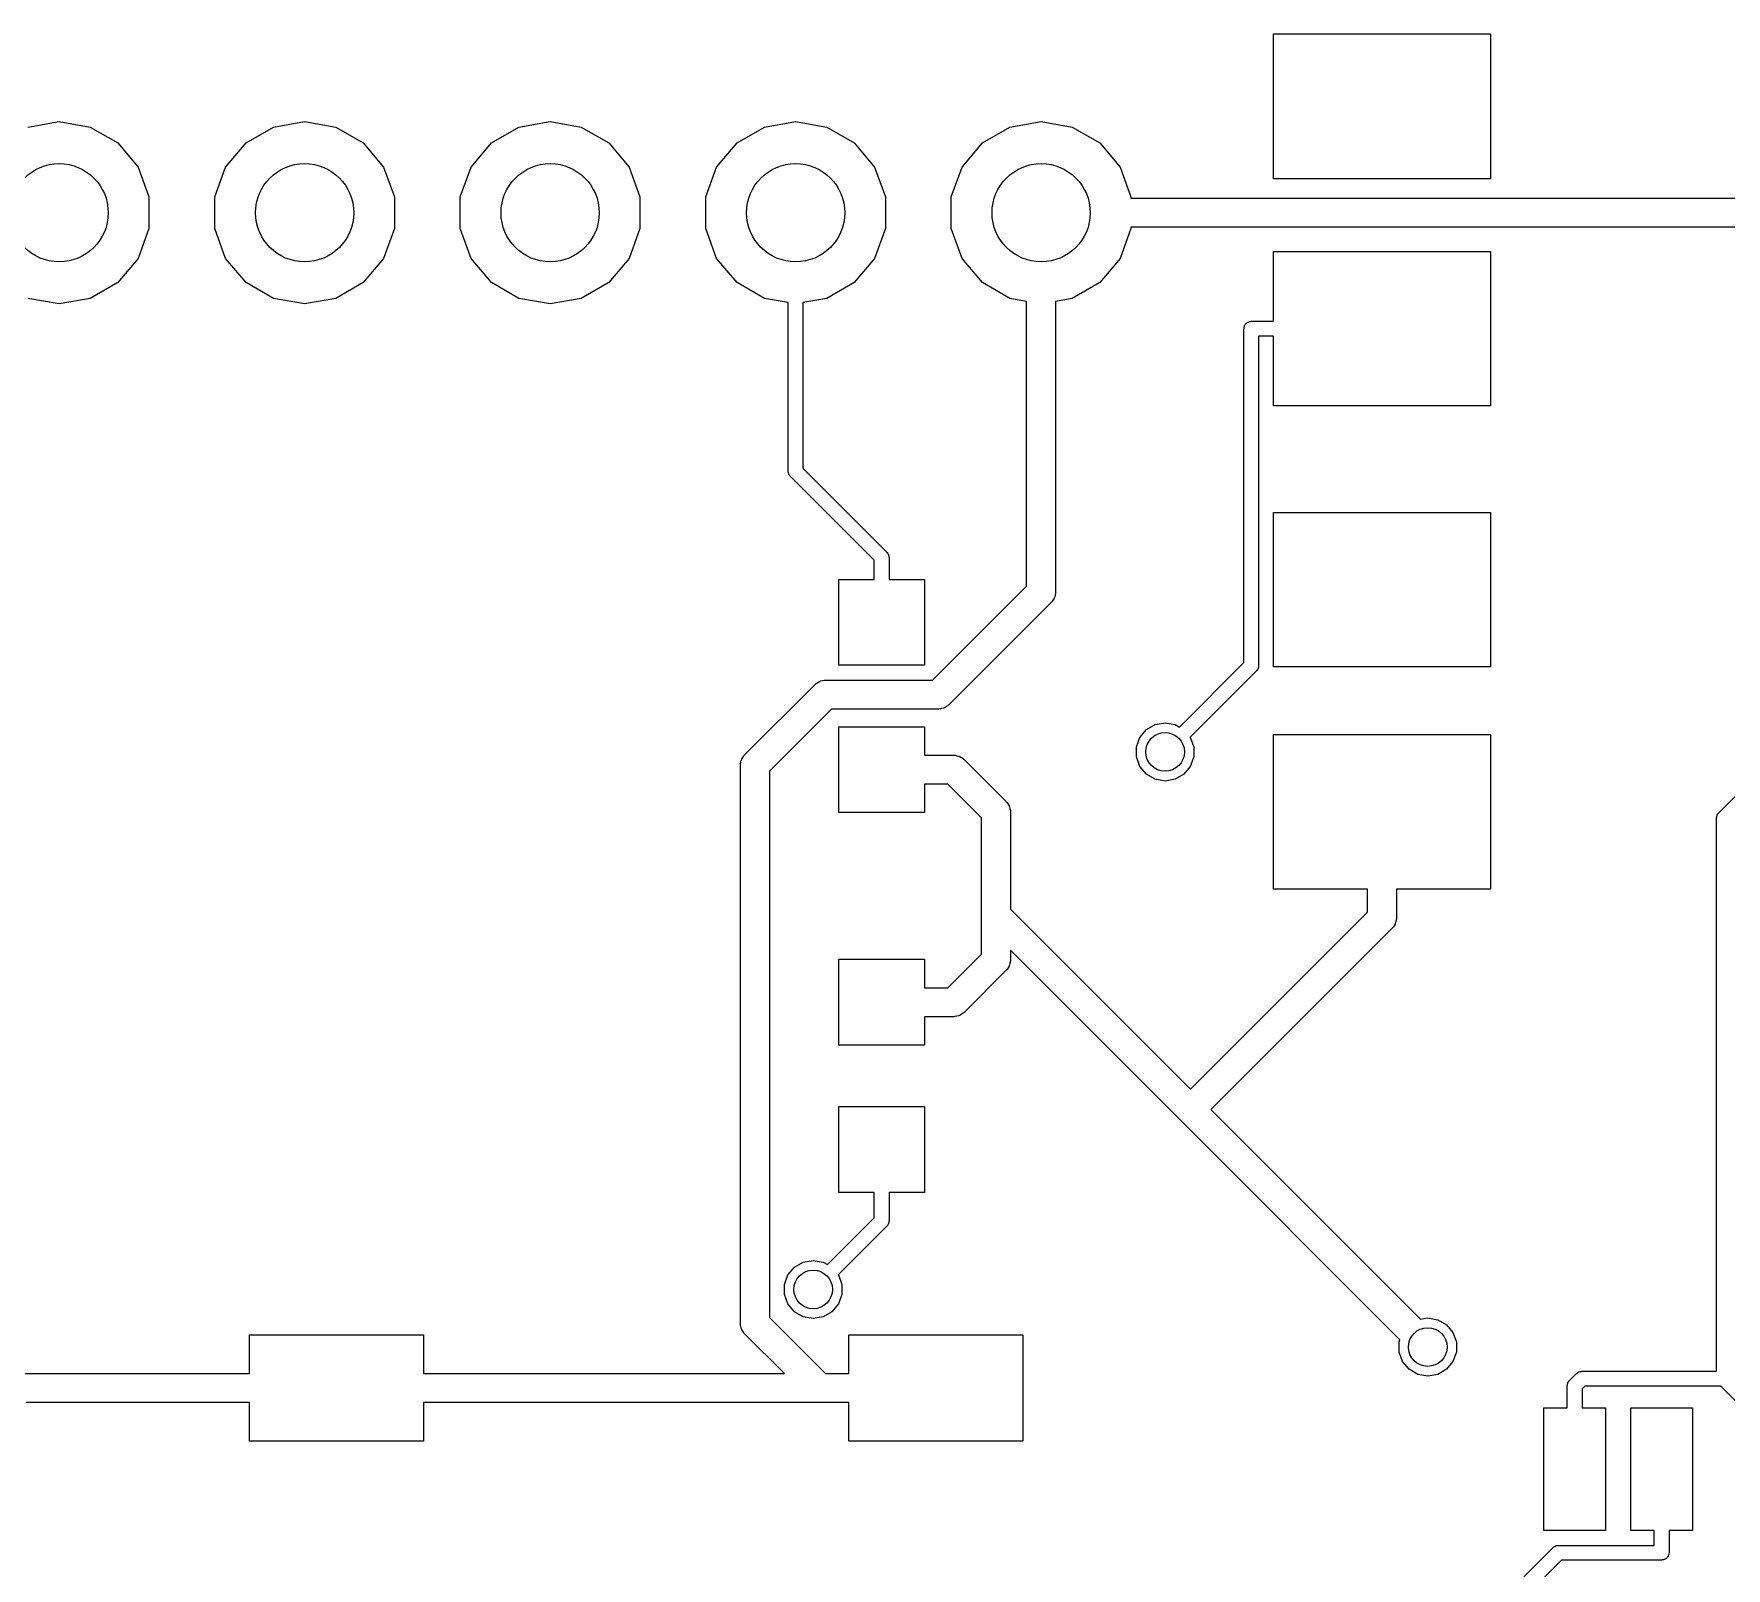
# Model space of a CAD drawing. Extents: x 0 to 100, y -163 to 0.
# Drawn here: x 35.68 to 53.19, y -16.52 to -0.65 of the extents above; entities that cross this region are included whole.
import ezdxf

# ---------------------------------------------------------------- set-up
doc = ezdxf.new("R2010")
doc.units = 0
doc.header["$MEASUREMENT"] = 0
doc.layers.add('BLACK', color=7, linetype='CONTINUOUS')

msp = doc.modelspace()

# ---------------------------------------------------------------- linework, layer by layer
at = {"layer": 'Black'}
for p, q in [((48.5029, -2.14744), (48.5029, -0.64884)), ((48.5029, -0.64884), (50.7508, -0.64884)), ((50.7508, -0.64884), (50.7508, -2.14744)), ((35.6173, -1.6135), (35.94, -1.55661)), ((35.94, -1.55661), (36.2627, -1.6135)), ((38.1573, -1.6135), (38.48, -1.55661)), ((38.48, -1.55661), (38.8027, -1.6135)), ((40.6973, -1.6135), (41.02, -1.55661)), ((41.02, -1.55661), (41.3427, -1.6135)), ((43.2373, -1.6135), (43.56, -1.55661)), ((43.56, -1.55661), (43.8827, -1.6135)), ((45.7773, -1.6135), (46.1, -1.55661)), ((46.1, -1.55661), (46.4227, -1.6135)), ((36.2627, -1.6135), (36.5464, -1.77732)), ((37.8736, -1.77732), (38.1573, -1.6135)), ((38.8027, -1.6135), (39.0864, -1.77732)), ((40.4136, -1.77732), (40.6973, -1.6135)), ((41.3427, -1.6135), (41.6264, -1.77732)), ((42.9536, -1.77732), (43.2373, -1.6135)), ((43.8827, -1.6135), (44.1664, -1.77732)), ((45.4936, -1.77732), (45.7773, -1.6135)), ((46.4227, -1.6135), (46.7064, -1.77732)), ((36.5464, -1.77732), (36.757, -2.02831)), ((37.663, -2.02831), (37.8736, -1.77732)), ((39.0864, -1.77732), (39.297, -2.02831)), ((40.203, -2.02831), (40.4136, -1.77732)), ((41.6264, -1.77732), (41.837, -2.02831)), ((42.743, -2.02831), (42.9536, -1.77732)), ((44.1664, -1.77732), (44.377, -2.02831)), ((45.283, -2.02831), (45.4936, -1.77732)), ((46.7064, -1.77732), (46.917, -2.02831)), ((36.757, -2.02831), (36.8691, -2.33618)), ((37.5509, -2.33618), (37.663, -2.02831)), ((39.297, -2.02831), (39.4091, -2.33618)), ((40.0909, -2.33618), (40.203, -2.02831)), ((41.837, -2.02831), (41.9491, -2.33618)), ((42.6309, -2.33618), (42.743, -2.02831)), ((44.377, -2.02831), (44.4891, -2.33618)), ((45.1709, -2.33618), (45.283, -2.02831)), ((46.917, -2.02831), (47.0291, -2.33618)), ((50.7508, -2.14744), (48.5029, -2.14744)), ((36.8691, -2.33618), (36.8691, -2.66382)), ((37.5509, -2.66382), (37.5509, -2.33618)), ((39.4091, -2.33618), (39.4091, -2.66382)), ((40.0909, -2.66382), (40.0909, -2.33618)), ((41.9491, -2.33618), (41.9491, -2.66382)), ((42.6309, -2.66382), (42.6309, -2.33618)), ((44.4891, -2.33618), (44.4891, -2.66382)), ((45.1709, -2.66382), (45.1709, -2.33618)), ((47.0291, -2.33618), (47.0291, -2.35)), ((47.0291, -2.35), (54.7832, -2.35)), ((36.8691, -2.66382), (36.757, -2.97169)), ((37.663, -2.97169), (37.5509, -2.66382)), ((39.4091, -2.66382), (39.297, -2.97169)), ((40.203, -2.97169), (40.0909, -2.66382)), ((41.9491, -2.66382), (41.837, -2.97169)), ((42.743, -2.97169), (42.6309, -2.66382)), ((44.4891, -2.66382), (44.377, -2.97169)), ((45.283, -2.97169), (45.1709, -2.66382)), ((47.0291, -2.66382), (46.917, -2.97169)), ((54.8453, -2.65), (47.0291, -2.65)), ((47.0291, -2.65), (47.0291, -2.66382)), ((36.757, -2.97169), (36.5464, -3.22268)), ((37.8736, -3.22268), (37.663, -2.97169)), ((39.297, -2.97169), (39.0864, -3.22268)), ((40.4136, -3.22268), (40.203, -2.97169)), ((41.837, -2.97169), (41.6264, -3.22268)), ((42.9536, -3.22268), (42.743, -2.97169)), ((44.377, -2.97169), (44.1664, -3.22268)), ((45.4936, -3.22268), (45.283, -2.97169)), ((46.917, -2.97169), (46.7064, -3.22268)), ((48.5029, -3.6232), (48.5029, -2.90055)), ((48.5029, -2.90055), (50.7508, -2.90055)), ((50.7508, -2.90055), (50.7508, -4.49821)), ((36.5464, -3.22268), (36.2627, -3.3865)), ((38.1573, -3.3865), (37.8736, -3.22268)), ((39.0864, -3.22268), (38.8027, -3.3865)), ((40.6973, -3.3865), (40.4136, -3.22268)), ((41.6264, -3.22268), (41.3427, -3.3865)), ((43.2373, -3.3865), (42.9536, -3.22268)), ((44.1664, -3.22268), (43.8827, -3.3865)), ((45.7773, -3.3865), (45.4936, -3.22268)), ((46.7064, -3.22268), (46.4227, -3.3865)), ((35.94, -3.44339), (35.6173, -3.3865)), ((36.2627, -3.3865), (35.94, -3.44339)), ((38.48, -3.44339), (38.1573, -3.3865)), ((38.8027, -3.3865), (38.48, -3.44339)), ((41.02, -3.44339), (40.6973, -3.3865)), ((41.3427, -3.3865), (41.02, -3.44339)), ((43.4838, -3.42995), (43.2373, -3.3865)), ((43.4838, -5.1746), (43.4838, -3.42995)), ((43.8827, -3.3865), (43.6362, -3.42995)), ((43.6362, -3.42995), (43.6362, -5.14304)), ((45.95, -3.41694), (45.7773, -3.3865)), ((45.95, -6.36197), (45.95, -3.41694)), ((46.4227, -3.3865), (46.25, -3.41694)), ((46.25, -3.41694), (46.25, -6.4241)), ((48.2012, -3.67991), (48.2024, -3.67334)), ((48.2024, -3.67334), (48.2057, -3.66756)), ((48.2057, -3.66756), (48.208, -3.6613)), ((48.208, -3.6613), (48.2123, -3.65619)), ((48.2123, -3.65619), (48.2156, -3.65042)), ((48.2156, -3.65042), (48.2207, -3.64613)), ((48.2207, -3.64613), (48.225, -3.64103)), ((48.225, -3.64103), (48.2308, -3.63769)), ((48.2308, -3.63769), (48.2359, -3.63341)), ((48.2359, -3.63341), (48.2422, -3.63113)), ((48.2422, -3.63113), (48.2479, -3.62779)), ((48.2479, -3.62779), (48.2545, -3.62664)), ((48.2545, -3.62664), (48.2608, -3.62436)), ((48.2608, -3.62436), (48.2674, -3.62436)), ((48.2674, -3.62436), (48.274, -3.6232)), ((48.274, -3.6232), (48.5029, -3.6232)), ((48.1978, -3.6994), (48.199, -3.69283)), ((48.1978, -7.15494), (48.1978, -3.6994)), ((48.199, -3.68617), (48.2012, -3.67991)), ((48.199, -3.69283), (48.199, -3.68617)), ((48.5029, -3.7756), (48.3502, -3.7756)), ((48.3502, -3.7756), (48.3502, -7.1865)), ((48.5029, -4.49821), (48.5029, -3.7756)), ((50.7508, -4.49821), (48.5029, -4.49821)), ((43.4844, -5.1779), (43.4838, -5.1746)), ((43.4841, -5.18124), (43.4844, -5.1779)), ((43.4867, -5.19086), (43.4841, -5.18124)), ((43.4884, -5.20066), (43.4867, -5.19086)), ((43.4901, -5.20356), (43.4884, -5.20066)), ((43.4909, -5.2068), (43.4901, -5.20356)), ((43.4967, -5.21496), (43.4909, -5.2068)), ((43.5016, -5.22358), (43.4967, -5.21496)), ((43.5042, -5.22573), (43.5016, -5.22358)), ((43.5061, -5.22848), (43.5042, -5.22573)), ((44.3738, -6.09616), (43.5061, -5.22848)), ((43.6362, -5.14304), (44.5039, -6.01072)), ((48.5029, -7.19823), (48.5029, -5.60057)), ((48.5029, -5.60057), (50.7508, -5.60057)), ((50.7508, -5.60057), (50.7508, -7.19823)), ((44.3738, -6.2935), (44.3738, -6.09616)), ((44.5039, -6.01072), (44.5058, -6.01347)), ((44.5058, -6.01347), (44.5084, -6.01562)), ((44.5084, -6.01562), (44.5133, -6.02424)), ((44.5133, -6.02424), (44.5191, -6.0324)), ((44.5191, -6.0324), (44.5199, -6.03564)), ((44.5199, -6.03564), (44.5216, -6.03854)), ((44.5216, -6.03854), (44.5233, -6.04834)), ((44.5233, -6.04834), (44.5259, -6.05796)), ((44.5259, -6.05796), (44.5256, -6.0613)), ((44.5256, -6.0613), (44.5262, -6.0646)), ((44.5262, -6.0646), (44.5262, -6.2935)), ((44.0055, -7.1825), (44.0055, -6.2935)), ((44.0055, -6.2935), (44.3738, -6.2935)), ((44.5262, -6.2935), (44.8945, -6.2935)), ((44.8945, -6.2935), (44.8945, -7.1825)), ((44.9767, -7.3353), (45.95, -6.36197)), ((46.241, -6.4754), (46.2377, -6.48112)), ((46.2444, -6.4561), (46.241, -6.4754)), ((46.2494, -6.43717), (46.2444, -6.4561)), ((46.25, -6.4241), (46.2489, -6.4306)), ((46.2489, -6.4306), (46.2494, -6.43717)), ((46.2061, -6.53017), (45.1449, -7.59137)), ((46.2099, -6.52476), (46.2061, -6.53017)), ((46.2149, -6.52052), (46.2099, -6.52476)), ((46.2247, -6.50354), (46.2149, -6.52052)), ((46.2359, -6.48749), (46.2247, -6.50354)), ((46.2377, -6.48112), (46.2359, -6.48749)), ((53.1112, -8.70722), (55.2453, -6.57312)), ((47.5311, -7.82165), (48.1978, -7.15494)), ((43.7903, -7.36059), (43.8063, -7.34935)), ((43.8063, -7.34935), (43.8127, -7.34765)), ((43.8127, -7.34765), (43.8184, -7.34435)), ((43.8184, -7.34435), (43.8377, -7.34094)), ((43.8377, -7.34094), (43.8566, -7.33587)), ((43.8566, -7.33587), (43.8632, -7.33644)), ((43.8632, -7.33644), (43.8697, -7.3353)), ((43.8697, -7.3353), (44.9767, -7.3353)), ((44.8945, -7.1825), (44.0055, -7.1825)), ((48.3279, -7.24038), (47.642, -7.92629)), ((48.3298, -7.23764), (48.3279, -7.24038)), ((48.3324, -7.23548), (48.3298, -7.23764)), ((48.3374, -7.22686), (48.3324, -7.23548)), ((48.3431, -7.2187), (48.3374, -7.22686)), ((48.3439, -7.21547), (48.3431, -7.2187)), ((48.3456, -7.21256), (48.3439, -7.21547)), ((48.3473, -7.20276), (48.3456, -7.21256)), ((48.3499, -7.19314), (48.3473, -7.20276)), ((48.3502, -7.1865), (48.3496, -7.1898)), ((48.3496, -7.1898), (48.3499, -7.19314)), ((50.7508, -7.19823), (48.5029, -7.19823)), ((43.0327, -8.11013), (43.7636, -7.37923)), ((43.7636, -7.37923), (43.769, -7.37545)), ((43.769, -7.37545), (43.7733, -7.37039)), ((43.7733, -7.37039), (43.7903, -7.36059)), ((43.9318, -7.6353), (43.2888, -8.27833)), ((45.0388, -7.6353), (43.9318, -7.6353)), ((45.0453, -7.63415), (45.0388, -7.6353)), ((45.0519, -7.63473), (45.0453, -7.63415)), ((45.0708, -7.62966), (45.0519, -7.63473)), ((45.0901, -7.62625), (45.0708, -7.62966)), ((45.0958, -7.62295), (45.0901, -7.62625)), ((45.1022, -7.62125), (45.0958, -7.62295)), ((45.1182, -7.61001), (45.1022, -7.62125)), ((45.1352, -7.60021), (45.1182, -7.61001)), ((45.1395, -7.59515), (45.1352, -7.60021)), ((45.1449, -7.59137), (45.1395, -7.59515)), ((44.0055, -8.7065), (44.0055, -7.8175)), ((44.0055, -7.8175), (44.8945, -7.8175)), ((44.8945, -7.8175), (44.8945, -8.112)), ((47.1215, -7.92763), (47.1887, -7.84751)), ((47.1887, -7.84751), (47.2793, -7.79521)), ((47.2793, -7.79521), (47.3823, -7.77705)), ((47.3823, -7.77705), (47.4853, -7.79521)), ((47.4853, -7.79521), (47.5311, -7.82165)), ((47.0857, -8.02591), (47.1215, -7.92763)), ((47.0857, -8.13049), (47.0857, -8.02591)), ((47.642, -7.92629), (47.6431, -7.92763)), ((47.6431, -7.92763), (47.6789, -8.02591)), ((47.6789, -8.02591), (47.6789, -8.13049)), ((48.5029, -9.49693), (48.5029, -7.89927)), ((48.5029, -7.89927), (50.7508, -7.89927)), ((50.7508, -7.89927), (50.7508, -9.49693)), ((42.9888, -8.2162), (42.9899, -8.2097)), ((42.9888, -13.9915), (42.9888, -8.2162)), ((42.9894, -8.20313), (42.9944, -8.1842)), ((42.9899, -8.2097), (42.9894, -8.20313)), ((42.9944, -8.1842), (42.9978, -8.1649)), ((42.9978, -8.1649), (43.0011, -8.15918)), ((43.0011, -8.15918), (43.0029, -8.15281)), ((43.0029, -8.15281), (43.0141, -8.13675)), ((43.0141, -8.13675), (43.0239, -8.11978)), ((43.0239, -8.11978), (43.0289, -8.11554)), ((43.0289, -8.11554), (43.0327, -8.11013)), ((44.8945, -8.112), (45.1972, -8.112)), ((45.1972, -8.112), (45.2037, -8.11315)), ((45.2037, -8.11315), (45.2103, -8.11257)), ((45.2103, -8.11257), (45.2292, -8.11764)), ((45.2292, -8.11764), (45.2485, -8.12105)), ((45.2485, -8.12105), (45.2542, -8.12435)), ((45.2542, -8.12435), (45.2606, -8.12605)), ((45.2606, -8.12605), (45.2766, -8.13729)), ((45.2766, -8.13729), (45.2936, -8.14709)), ((45.2936, -8.14709), (45.2979, -8.15215)), ((45.2979, -8.15215), (45.3033, -8.15593)), ((45.3033, -8.15593), (45.7394, -8.59203)), ((47.1215, -8.22877), (47.0857, -8.13049)), ((47.1887, -8.30889), (47.1215, -8.22877)), ((47.6431, -8.22877), (47.5759, -8.30889)), ((47.6789, -8.13049), (47.6431, -8.22877)), ((43.2888, -8.27833), (43.2888, -13.9294)), ((47.2793, -8.36118), (47.1887, -8.30889)), ((47.3823, -8.37935), (47.2793, -8.36118)), ((47.4853, -8.36118), (47.3823, -8.37935)), ((47.5759, -8.30889), (47.4853, -8.36118)), ((45.1351, -8.412), (44.8945, -8.412)), ((44.8945, -8.412), (44.8945, -8.7065)), ((45.4833, -8.76023), (45.1351, -8.412)), ((44.8945, -8.7065), (44.0055, -8.7065)), ((45.7394, -8.59203), (45.7432, -8.59744)), ((45.7432, -8.59744), (45.7482, -8.60168)), ((45.7482, -8.60168), (45.758, -8.61865)), ((45.758, -8.61865), (45.7692, -8.63471)), ((45.7692, -8.63471), (45.771, -8.64108)), ((45.771, -8.64108), (45.7743, -8.6468)), ((45.7743, -8.6468), (45.7777, -8.66609)), ((45.7777, -8.66609), (45.7827, -8.68503)), ((45.7827, -8.68503), (45.7822, -8.6916)), ((45.7822, -8.6916), (45.7833, -8.6981)), ((45.7833, -8.6981), (45.7833, -9.70667)), ((53.0892, -8.75446), (53.0918, -8.74484)), ((53.0895, -8.7578), (53.0892, -8.75446)), ((53.0918, -8.74484), (53.0935, -8.73504)), ((53.0935, -8.73504), (53.0952, -8.73213)), ((53.0952, -8.73213), (53.096, -8.7289)), ((53.096, -8.7289), (53.1018, -8.72074)), ((53.1018, -8.72074), (53.1067, -8.71212)), ((53.1067, -8.71212), (53.1093, -8.70997)), ((53.1093, -8.70997), (53.1112, -8.70722)), ((45.4833, -10.1698), (45.4833, -8.76023)), ((53.0889, -8.7611), (53.0895, -8.7578)), ((53.0889, -14.4871), (53.0889, -8.7611)), ((49.4769, -9.49693), (48.5029, -9.49693)), ((49.4769, -9.7348), (49.4769, -9.49693)), ((50.7508, -9.49693), (49.7769, -9.49693)), ((49.7769, -9.49693), (49.7769, -9.79693)), ((45.7833, -9.70667), (47.6442, -11.5675)), ((47.6442, -11.5675), (49.4769, -9.7348)), ((49.7769, -9.79693), (49.7757, -9.80343)), ((49.7757, -9.80343), (49.7763, -9.81)), ((49.7329, -9.903), (47.8563, -11.7797)), ((49.7367, -9.89759), (49.7329, -9.903)), ((49.7418, -9.89335), (49.7367, -9.89759)), ((49.7516, -9.87638), (49.7418, -9.89335)), ((49.7628, -9.86032), (49.7516, -9.87638)), ((49.7645, -9.85395), (49.7628, -9.86032)), ((49.7678, -9.84823), (49.7645, -9.85395)), ((49.7712, -9.82894), (49.7678, -9.84823)), ((49.7763, -9.81), (49.7712, -9.82894)), ((47.5381, -11.8857), (45.7833, -10.1309)), ((45.7833, -10.1309), (45.7833, -10.2319)), ((44.0055, -11.1125), (44.0055, -10.2235)), ((44.0055, -10.2235), (44.8945, -10.2235)), ((44.8945, -10.2235), (44.8945, -10.518)), ((45.1351, -10.518), (45.4833, -10.1698)), ((45.7482, -10.3283), (45.7432, -10.3326)), ((45.758, -10.3113), (45.7482, -10.3283)), ((45.7692, -10.2953), (45.758, -10.3113)), ((45.771, -10.2889), (45.7692, -10.2953)), ((45.7743, -10.2832), (45.771, -10.2889)), ((45.7777, -10.2639), (45.7743, -10.2832)), ((45.7827, -10.245), (45.7777, -10.2639)), ((45.7833, -10.2319), (45.7822, -10.2384)), ((45.7822, -10.2384), (45.7827, -10.245)), ((45.7394, -10.338), (45.3033, -10.7741)), ((45.7432, -10.3326), (45.7394, -10.338)), ((44.8945, -10.518), (45.1351, -10.518)), ((45.1972, -10.818), (44.8945, -10.818)), ((44.8945, -10.818), (44.8945, -11.1125)), ((45.2037, -10.8169), (45.1972, -10.818)), ((45.2103, -10.8174), (45.2037, -10.8169)), ((45.2292, -10.8124), (45.2103, -10.8174)), ((45.2485, -10.809), (45.2292, -10.8124)), ((45.2542, -10.8057), (45.2485, -10.809)), ((45.2606, -10.8039), (45.2542, -10.8057)), ((45.2766, -10.7927), (45.2606, -10.8039)), ((45.2936, -10.7829), (45.2766, -10.7927)), ((45.2979, -10.7779), (45.2936, -10.7829)), ((45.3033, -10.7741), (45.2979, -10.7779)), ((44.8945, -11.1125), (44.0055, -11.1125)), ((44.0055, -12.6365), (44.0055, -11.7475)), ((44.0055, -11.7475), (44.8945, -11.7475)), ((44.8945, -11.7475), (44.8945, -12.6365)), ((49.8122, -14.1598), (47.5381, -11.8857)), ((47.8563, -11.7797), (50.0245, -13.9479)), ((44.3738, -12.6365), (44.0055, -12.6365)), ((44.3738, -12.8998), (44.3738, -12.6365)), ((44.8945, -12.6365), (44.5262, -12.6365)), ((44.5262, -12.6365), (44.5262, -12.9314)), ((43.8903, -13.3834), (44.3738, -12.8998)), ((44.5233, -12.9477), (44.5216, -12.9575)), ((44.5259, -12.938), (44.5233, -12.9477)), ((44.5262, -12.9314), (44.5256, -12.9347)), ((44.5256, -12.9347), (44.5259, -12.938)), ((44.5039, -12.9853), (44.0012, -13.488)), ((44.5058, -12.9825), (44.5039, -12.9853)), ((44.5084, -12.9804), (44.5058, -12.9825)), ((44.5133, -12.9718), (44.5084, -12.9804)), ((44.5191, -12.9636), (44.5133, -12.9718)), ((44.5199, -12.9604), (44.5191, -12.9636)), ((44.5216, -12.9575), (44.5199, -12.9604)), ((43.4807, -13.4893), (43.5479, -13.4092)), ((43.5479, -13.4092), (43.6385, -13.3569)), ((43.6385, -13.3569), (43.7415, -13.3388)), ((43.7415, -13.3388), (43.8445, -13.3569)), ((43.8445, -13.3569), (43.8903, -13.3834)), ((43.4449, -13.5876), (43.4807, -13.4893)), ((43.4449, -13.6922), (43.4449, -13.5876)), ((44.0012, -13.488), (44.0023, -13.4893)), ((44.0023, -13.4893), (44.0381, -13.5876)), ((44.0381, -13.5876), (44.0381, -13.6922)), ((43.4807, -13.7905), (43.4449, -13.6922)), ((43.5479, -13.8706), (43.4807, -13.7905)), ((44.0023, -13.7905), (43.9351, -13.8706)), ((44.0381, -13.6922), (44.0023, -13.7905)), ((42.9899, -13.998), (42.9888, -13.9915)), ((42.9894, -14.0046), (42.9899, -13.998)), ((42.9944, -14.0235), (42.9894, -14.0046)), ((43.2888, -13.9294), (43.8694, -14.51)), ((43.6385, -13.9229), (43.5479, -13.8706)), ((43.7415, -13.941), (43.6385, -13.9229)), ((43.8445, -13.9229), (43.7415, -13.941)), ((43.9351, -13.8706), (43.8445, -13.9229)), ((50.0245, -13.9479), (50.1002, -13.9345)), ((50.1002, -13.9345), (50.2032, -13.9527)), ((50.2032, -13.9527), (50.2937, -14.005)), ((50.2937, -14.005), (50.361, -14.0851)), ((37.91, -14.51), (37.91, -14.11)), ((37.91, -14.11), (39.71, -14.11)), ((39.71, -14.11), (39.71, -14.51)), ((42.9978, -14.0428), (42.9944, -14.0235)), ((43.0011, -14.0485), (42.9978, -14.0428)), ((43.0029, -14.0549), (43.0011, -14.0485)), ((43.0141, -14.0709), (43.0029, -14.0549)), ((43.0239, -14.0879), (43.0141, -14.0709)), ((43.0289, -14.0922), (43.0239, -14.0879)), ((43.0327, -14.0976), (43.0289, -14.0922)), ((43.4452, -14.51), (43.0327, -14.0976)), ((44.11, -14.51), (44.11, -14.11)), ((44.11, -14.11), (45.91, -14.11)), ((45.91, -14.11), (45.91, -15.21)), ((49.8036, -14.1834), (49.8122, -14.1598)), ((50.361, -14.0851), (50.3967, -14.1834)), ((49.8036, -14.288), (49.8036, -14.1834)), ((49.8394, -14.3862), (49.8036, -14.288)), ((50.3967, -14.288), (50.361, -14.3862)), ((50.3967, -14.1834), (50.3967, -14.288)), ((35.5376, -14.51), (37.91, -14.51)), ((39.71, -14.51), (43.4452, -14.51)), ((43.8694, -14.51), (44.11, -14.51)), ((49.9066, -14.4663), (49.8394, -14.3862)), ((49.9972, -14.5186), (49.9066, -14.4663)), ((50.1002, -14.5368), (49.9972, -14.5186)), ((50.2032, -14.5186), (50.1002, -14.5368)), ((50.2937, -14.4663), (50.2032, -14.5186)), ((50.361, -14.3862), (50.2937, -14.4663)), ((51.5661, -14.5822), (51.6389, -14.5094)), ((51.6389, -14.5094), (51.6417, -14.5075)), ((51.6417, -14.5075), (51.6438, -14.5049)), ((51.6438, -14.5049), (51.6524, -14.5)), ((51.6524, -14.5), (51.6606, -14.4942)), ((51.6606, -14.4942), (51.6638, -14.4934)), ((51.6638, -14.4934), (51.6667, -14.4917)), ((51.6667, -14.4917), (51.6765, -14.49)), ((51.6765, -14.49), (51.6862, -14.4874)), ((51.6862, -14.4874), (51.6895, -14.4877)), ((51.6895, -14.4877), (51.6928, -14.4871)), ((51.6928, -14.4871), (53.0889, -14.4871)), ((51.5438, -14.6361), (51.5444, -14.6328)), ((51.5438, -14.865), (51.5438, -14.6361)), ((51.5441, -14.6295), (51.5467, -14.6198)), ((51.5444, -14.6328), (51.5441, -14.6295)), ((51.5467, -14.6198), (51.5484, -14.61)), ((51.5484, -14.61), (51.5501, -14.6071)), ((51.5501, -14.6071), (51.5509, -14.6039)), ((51.5509, -14.6039), (51.5567, -14.5957)), ((51.5567, -14.5957), (51.5616, -14.5871)), ((51.5616, -14.5871), (51.5642, -14.585)), ((51.5642, -14.585), (51.5661, -14.5822)), ((51.7244, -14.6395), (51.6962, -14.6677)), ((51.6962, -14.6677), (51.6962, -14.865)), ((53.1335, -14.6395), (51.7244, -14.6395)), ((54.9118, -16.4178), (53.1335, -14.6395)), ((37.91, -14.81), (35.5997, -14.81)), ((37.91, -15.21), (37.91, -14.81)), ((43.8073, -14.81), (39.71, -14.81)), ((39.71, -14.81), (39.71, -15.21)), ((44.11, -14.81), (43.8073, -14.81)), ((44.11, -15.21), (44.11, -14.81)), ((51.3025, -16.135), (51.3025, -14.865)), ((51.3025, -14.865), (51.5438, -14.865)), ((51.6962, -14.865), (51.9375, -14.865)), ((51.9375, -14.865), (51.9375, -16.135)), ((52.2025, -16.135), (52.2025, -14.865)), ((52.2025, -14.865), (52.8375, -14.865)), ((52.8375, -14.865), (52.8375, -16.135)), ((39.71, -15.21), (37.91, -15.21)), ((45.91, -15.21), (44.11, -15.21)), ((51.9375, -16.135), (51.3025, -16.135)), ((52.4438, -16.135), (52.2025, -16.135)), ((52.4438, -16.2877), (52.4438, -16.135)), ((52.8375, -16.135), (52.5962, -16.135)), ((52.5962, -16.135), (52.5962, -16.3639)), ((50.1495, -17.5592), (51.3987, -16.31)), ((51.4842, -16.4401), (50.2796, -17.6447)), ((51.3987, -16.31), (51.4015, -16.3081)), ((51.4015, -16.3081), (51.4036, -16.3055)), ((51.4036, -16.3055), (51.4122, -16.3005)), ((51.4122, -16.3005), (51.4204, -16.2948)), ((51.4204, -16.2948), (51.4236, -16.294)), ((51.4236, -16.294), (51.4265, -16.2923)), ((51.4265, -16.2923), (51.4363, -16.2906)), ((51.4363, -16.2906), (51.446, -16.288)), ((51.446, -16.288), (51.4493, -16.2883)), ((51.4493, -16.2883), (51.4526, -16.2877)), ((51.4526, -16.2877), (52.4438, -16.2877)), ((52.52, -16.4401), (51.4842, -16.4401)), ((52.5266, -16.4389), (52.52, -16.4401)), ((52.5332, -16.4389), (52.5266, -16.4389)), ((52.5395, -16.4367), (52.5332, -16.4389)), ((52.5461, -16.4355), (52.5395, -16.4367)), ((52.5518, -16.4322), (52.5461, -16.4355)), ((52.5581, -16.4299), (52.5518, -16.4322)), ((52.5632, -16.4256), (52.5581, -16.4299)), ((52.569, -16.4223), (52.5632, -16.4256)), ((52.5733, -16.4172), (52.569, -16.4223)), ((52.5784, -16.4129), (52.5733, -16.4172)), ((52.5817, -16.4071), (52.5784, -16.4129)), ((52.586, -16.402), (52.5817, -16.4071)), ((52.5883, -16.3957), (52.586, -16.402)), ((52.5916, -16.39), (52.5883, -16.3957)), ((52.5928, -16.3834), (52.5916, -16.39)), ((52.595, -16.3771), (52.5928, -16.3834)), ((52.5962, -16.3639), (52.595, -16.3705)), ((52.595, -16.3705), (52.595, -16.3771))]:
    msp.add_line(p, q, dxfattribs=at)
for centre, radius in [((35.94, -2.5), 0.508), ((38.48, -2.5), 0.508), ((41.02, -2.5), 0.508), ((43.56, -2.5), 0.508), ((46.1, -2.5), 0.508), ((47.3823, -8.0782), 0.2), ((43.7415, -13.6399), 0.2), ((50.1002, -14.2357), 0.2)]:
    msp.add_circle(centre, radius, dxfattribs=at)

doc.saveas('drawing.dxf')
